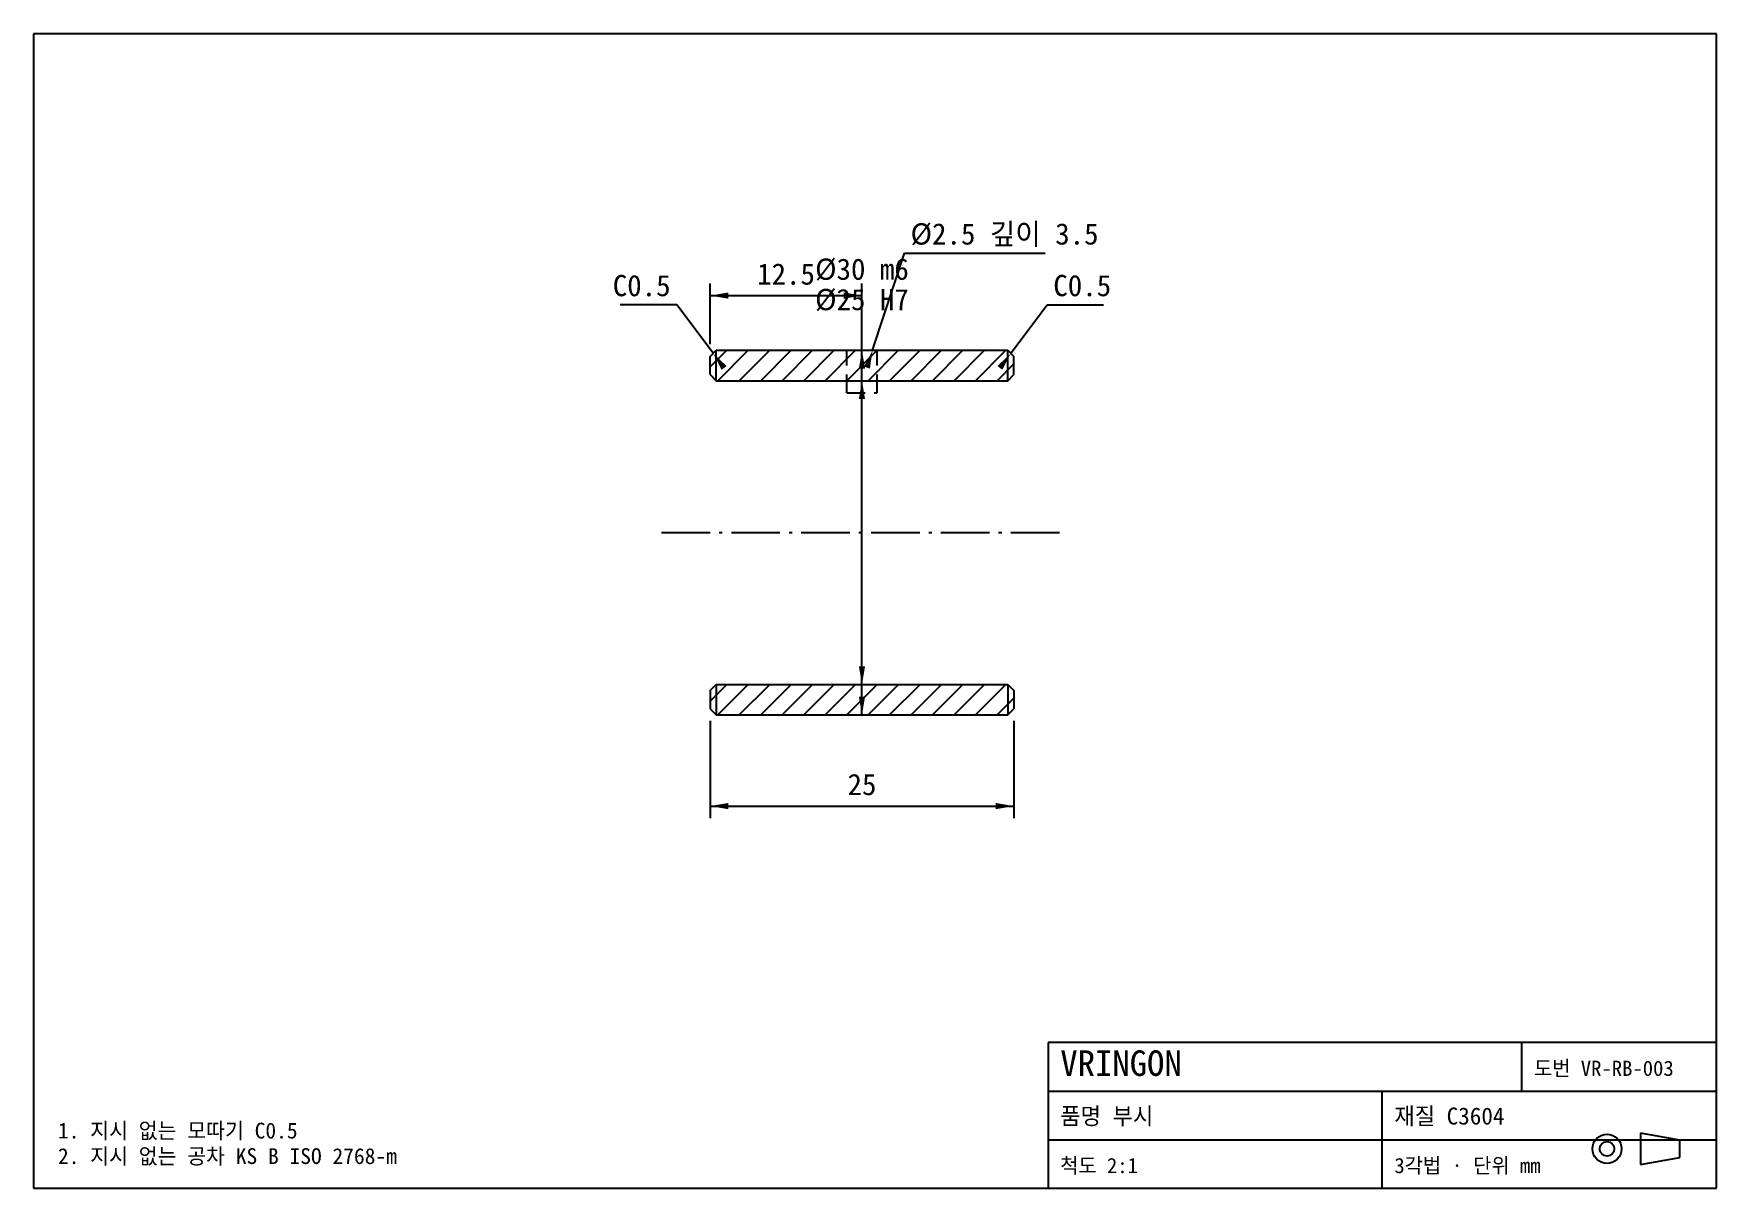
# Model space of a CAD drawing. Header units: millimetres. Extents: x 10 to 287, y 10 to 200.
import ezdxf
from ezdxf.enums import TextEntityAlignment as Align

# ---------------------------------------------------------------- set-up
doc = ezdxf.new("R2010")
doc.units = ezdxf.units.MM
doc.linetypes.add('CENTER', pattern=[11.5, 8, -1.5, 0.5, -1.5])
doc.linetypes.add('DASHED', pattern=[4.5, 3, -1.5])
for name, color, linetype in [('CENTER', 1, 'CENTER'), ('DIM', 3, 'CONTINUOUS'), ('FRAME', 7, 'CONTINUOUS'), ('HATCH', 8, 'CONTINUOUS'), ('HIDDEN', 8, 'DASHED'), ('OUTLINE', 7, 'CONTINUOUS'), ('TEXT', 7, 'CONTINUOUS')]:
    doc.layers.add(name, color=color, linetype=linetype)

msp = doc.modelspace()

# ---------------------------------------------------------------- linework, layer by layer
at = {"layer": 'CENTER'}
msp.add_line((113.355, 117.9), (179.355, 117.9), dxfattribs=at)
at = {"layer": 'DIM'}
for p, q in [((148.105, 147.9), (153.355, 163.9)), ((153.355, 163.9), (176.53, 163.9)), ((121.355, 148.9), (121.355, 158.9)), ((146.355, 148.9), (146.355, 158.9)), ((146.355, 87.9), (146.355, 157.9)), ((115.855, 155.4), (106.575, 155.4)), ((121.855, 147.4), (115.855, 155.4)), ((121.355, 156.9), (146.355, 156.9)), ((170.855, 147.4), (176.855, 155.4)), ((176.855, 155.4), (186.135, 155.4)), ((146.355, 92.9), (146.355, 152.9)), ((121.355, 86.9), (121.355, 70.9)), ((171.355, 86.9), (171.355, 70.9)), ((121.355, 72.9), (171.355, 72.9))]:
    msp.add_line(p, q, dxfattribs=at)
for points in [[(121.355, 156.9), (124.355, 157.41), (124.355, 156.39)], [(146.355, 156.9), (143.355, 156.39), (143.355, 157.41)], [(121.855, 147.4), (124.063, 145.306), (123.247, 144.694)], [(146.355, 147.9), (146.865, 144.9), (145.845, 144.9)], [(148.105, 147.9), (147.654, 144.891), (146.685, 145.209)], [(170.855, 147.4), (169.463, 144.694), (168.647, 145.306)], [(146.355, 142.9), (146.865, 139.9), (145.845, 139.9)], [(146.355, 92.9), (145.845, 95.9), (146.865, 95.9)], [(146.355, 87.9), (145.845, 90.9), (146.865, 90.9)], [(121.355, 72.9), (124.355, 73.41), (124.355, 72.39)], [(171.355, 72.9), (168.355, 72.39), (168.355, 73.41)]]:
    msp.add_solid(points, dxfattribs=at)
at = {"layer": 'FRAME'}
for p, q in [((287, 200), (10, 200)), ((10, 200), (10, 10)), ((287, 10), (287, 200)), ((287, 34), (177, 34)), ((177, 34), (177, 10)), ((255, 26), (255, 34)), ((287, 10), (287, 34)), ((177, 26), (287, 26)), ((232, 10), (232, 26)), ((177, 18), (287, 18)), ((281, 17.9), (274.5, 19.1)), ((274.5, 19.1), (274.5, 13.9)), ((281, 15.1), (281, 17.9)), ((274.5, 13.9), (281, 15.1)), ((10, 10), (287, 10)), ((177, 10), (287, 10))]:
    msp.add_line(p, q, dxfattribs=at)
for radius in [2.4, 1.2]:
    msp.add_circle((269, 16.5), radius, dxfattribs=at)
at = {"layer": 'HATCH'}
for p, q in [((121.355, 145.165), (124.09, 147.9)), ((122.625, 142.9), (127.625, 147.9)), ((126.161, 142.9), (131.161, 147.9)), ((129.696, 142.9), (134.696, 147.9)), ((133.232, 142.9), (138.232, 147.9)), ((136.767, 142.9), (141.767, 147.9)), ((140.303, 142.9), (145.303, 147.9)), ((143.838, 142.9), (148.838, 147.9)), ((147.374, 142.9), (152.374, 147.9)), ((150.91, 142.9), (155.91, 147.9)), ((154.445, 142.9), (159.445, 147.9)), ((157.981, 142.9), (162.981, 147.9)), ((161.516, 142.9), (166.516, 147.9)), ((165.052, 142.9), (170.052, 147.9)), ((168.587, 142.9), (171.355, 145.668)), ((121.355, 90.165), (124.09, 92.9)), ((122.625, 87.9), (127.625, 92.9)), ((126.161, 87.9), (131.161, 92.9)), ((129.696, 87.9), (134.696, 92.9)), ((133.232, 87.9), (138.232, 92.9)), ((136.767, 87.9), (141.767, 92.9)), ((140.303, 87.9), (145.303, 92.9)), ((143.838, 87.9), (148.838, 92.9)), ((147.374, 87.9), (152.374, 92.9)), ((150.91, 87.9), (155.91, 92.9)), ((154.445, 87.9), (159.445, 92.9)), ((157.981, 87.9), (162.981, 92.9)), ((161.516, 87.9), (166.516, 92.9)), ((165.052, 87.9), (170.052, 92.9)), ((168.587, 87.9), (171.355, 90.668))]:
    msp.add_line(p, q, dxfattribs=at)
at = {"layer": 'HIDDEN'}
for p, q in [((143.855, 140.9), (143.855, 147.9)), ((148.855, 140.9), (148.855, 147.9)), ((143.855, 140.9), (148.855, 140.9))]:
    msp.add_line(p, q, dxfattribs=at)
at = {"layer": 'OUTLINE'}
for p, q in [((121.355, 146.9), (122.355, 147.9)), ((121.355, 143.9), (121.355, 146.9)), ((122.355, 147.9), (170.355, 147.9)), ((122.355, 142.9), (122.355, 147.9)), ((170.355, 147.9), (171.355, 146.9)), ((170.355, 142.9), (170.355, 147.9)), ((170.355, 142.9), (170.355, 147.9)), ((171.355, 143.9), (171.355, 146.9)), ((121.355, 143.9), (122.355, 142.9)), ((122.355, 142.9), (170.355, 142.9)), ((170.355, 142.9), (171.355, 143.9)), ((121.355, 91.9), (122.355, 92.9)), ((121.355, 91.9), (121.355, 88.9)), ((122.355, 92.9), (122.355, 87.9)), ((122.355, 92.9), (170.355, 92.9)), ((170.355, 92.9), (170.355, 87.9)), ((170.355, 92.9), (170.355, 87.9)), ((170.355, 92.9), (171.355, 91.9)), ((171.355, 91.9), (171.355, 88.9)), ((121.355, 88.9), (122.355, 87.9)), ((170.355, 87.9), (171.355, 88.9)), ((122.355, 87.9), (170.355, 87.9))]:
    msp.add_line(p, q, dxfattribs=at)

# ---------------------------------------------------------------- texts
at = {"layer": 'TEXT'}
for s, height, p in [('%%c2.5 깊이 3.5', 3.5, (154.355, 165.3)), ('C0.5', 3.5, (177.855, 156.8)), ('VRINGON', 4.2, (179, 28.5)), ('도번 VR-RB-003', 2.5, (257, 28.5)), ('품명 부시', 2.8, (179, 20.5)), ('재질 C3604', 2.8, (234, 20.5)), ('1. 지시 없는 모따기 C0.5', 2.6, (14, 18.2)), ('2. 지시 없는 공차 KS B ISO 2768-m', 2.6, (14, 14)), ('척도 2:1', 2.5, (179, 12.5)), ('3각법 · 단위 mm', 2.5, (234, 12.5))]:
    msp.add_text(s, height=height, dxfattribs=at).set_placement(p)
for s, p in [('12.5', (133.855, 158.7)), ('%%c30 m6', (146.355, 159.5)), ('%%c25 H7', (146.355, 154.5)), ('25', (146.355, 74.7))]:
    msp.add_text(s, height=3.5, dxfattribs=at).set_placement(p, align=Align.CENTER)
msp.add_text('C0.5', height=3.5, dxfattribs=at).set_placement((114.855, 156.8), align=Align.RIGHT)

doc.saveas('drawing.dxf')
